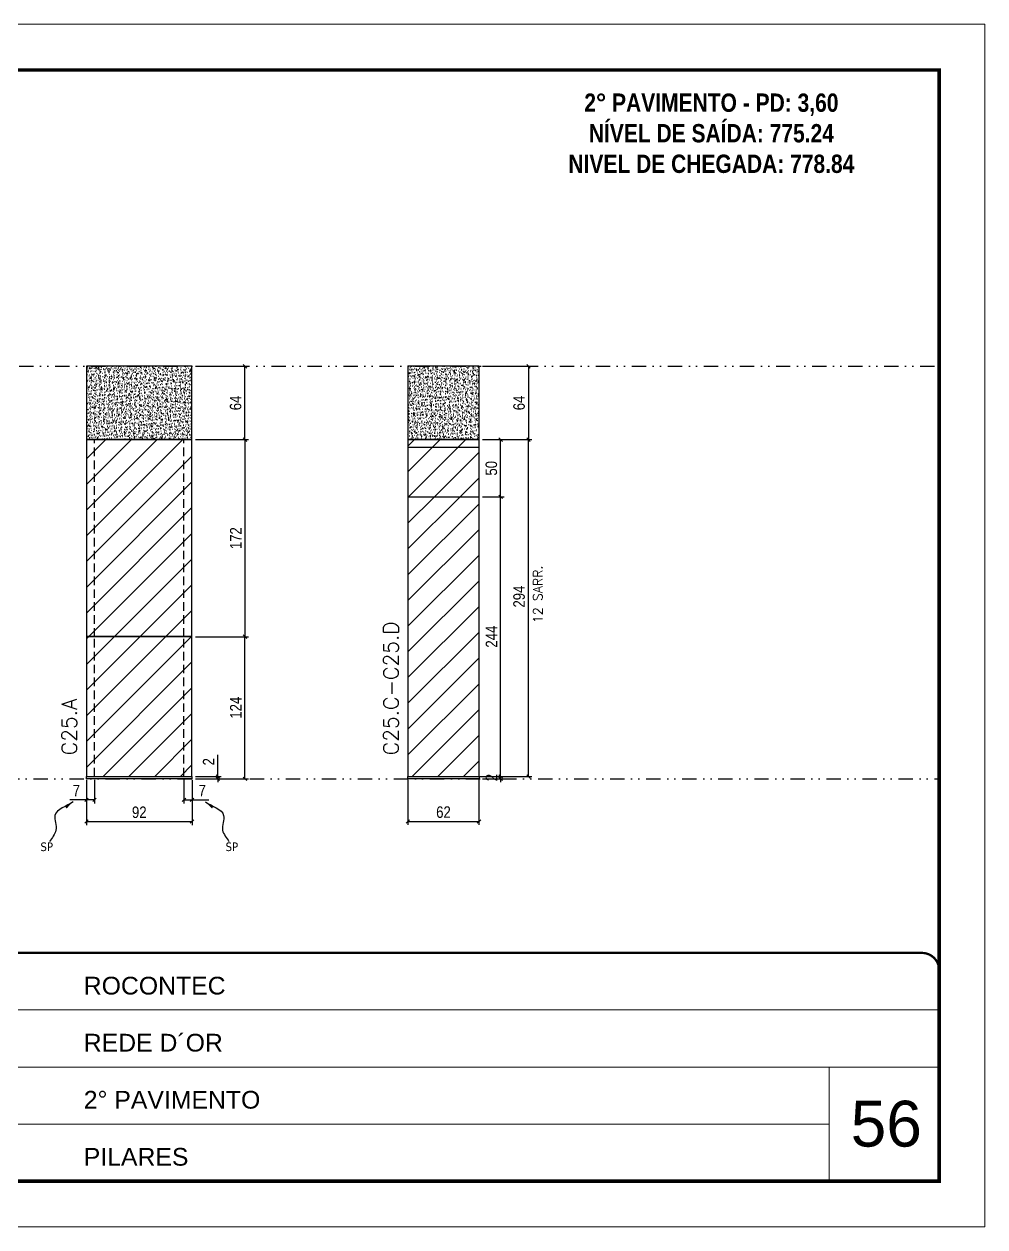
# Model space of a CAD drawing. Extents: x 2949 to 9203, y -16089 to 12527.
# Drawn here: x 8364 to 9203, y -3455 to -2405 of the extents above; entities that cross this region are included whole.
import ezdxf

# ---------------------------------------------------------------- set-up
doc = ezdxf.new("R2010")
doc.units = 0
for name, pattern in [('CONTINUO', [0]), ('DASHED', [0.75, 0.5, -0.25]), ('DIVIDE2', [0.625, 0.25, -0.125, 0, -0.125, 0, -0.125]), ('HIDDEN', [0.375, 0.25, -0.125])]:
    doc.linetypes.add(name, pattern=pattern)
for name, color, linetype, lineweight in [('CARIMBO', 255, 'Continuous', 9), ('Folhas', 255, 'Continuous', 9), ('Hachura', 251, 'Continuous', 9), ('SARRAFO DE PRESSAO', 251, 'DASHED', 9), ('Texto Seção', 7, 'Continuous', 15)]:
    doc.layers.add(name, color=color, linetype=linetype, lineweight=lineweight)
for name, color, linetype in [('COTA', 241, 'Continuous'), ('NOMENCLATURA', 7, 'Continuous'), ('Nível', 160, 'Continuous'), ('Painéis', 200, 'Continuous'), ('SARR_2.2x7', 40, 'Continuous'), ('Sarrafo de Pressão', 42, 'HIDDEN'), ('texto', 7, 'Continuous')]:
    doc.layers.add(name, color=color, linetype=linetype)
doc.styles.add('ARIAL', font='arial.ttf')
doc.styles.add('COTA TECNICA', font='techl___.ttf', dxfattribs={"height": 10})
doc.styles.add('COTA TECNICA-50', font='techl___.ttf', dxfattribs={"height": 10})
doc.styles.add('REGUA-120', font='ROMANS.shx', dxfattribs={"height": 15})
doc.styles.add('ROMANC', font='techb___.ttf', dxfattribs={"height": 2.5})
doc.styles.add('ROMANS', font='romans.shx')
doc.styles.get("Standard").update_dxf_attribs({"font": 'arial.ttf'})
doc.dimstyles.new('COTA PAINEL-50', dxfattribs={"dimtxt": 10, "dimasz": 3, "dimexe": 3, "dimexo": 3, "dimgap": 3, "dimtad": 1, "dimdec": 1, "dimzin": 12, "dimdsep": 46, "dimtxsty": 'COTA TECNICA-50', "dimblk1": 'OBLIQUE', "dimblk2": 'OBLIQUE', "dimsah": 1, "dimcen": 0.9, "dimclrd": 4, "dimclre": 4, "dimclrt": 240, "dimadec": 1, "dimazin": 3, "dimtfac": 1, "dimtdec": 1, "dimtmove": 0, "dimatfit": 3, "dimfxl": 1, "dimtolj": 1, "dimtzin": 12, "dimarcsym": 0})
doc.dimstyles.new('PAINEL', dxfattribs={"dimtxt": 10, "dimasz": 3, "dimexe": 3, "dimexo": 3, "dimgap": 3, "dimtad": 1, "dimdec": 1, "dimzin": 12, "dimdsep": 46, "dimtxsty": 'COTA TECNICA', "dimblk1": 'OBLIQUE', "dimblk2": 'OBLIQUE', "dimsah": 1, "dimcen": 0.9, "dimclrd": 4, "dimclre": 4, "dimclrt": 240, "dimadec": 1, "dimazin": 3, "dimtfac": 1, "dimtdec": 1, "dimtmove": 0, "dimatfit": 3, "dimfxl": 1, "dimtolj": 1, "dimtzin": 12, "dimarcsym": 0})
doc.dimstyles.get("Standard").update_dxf_attribs({"dimtxt": 0.18, "dimasz": 0.18, "dimexe": 0.18, "dimexo": 0.0625, "dimgap": 0.09, "dimtad": 0, "dimtih": 1, "dimtoh": 1, "dimdec": 4, "dimzin": 0, "dimdsep": 46, "dimtxsty": 'Standard', "dimcen": 0.09, "dimadec": 0, "dimazin": 0, "dimtfac": 1, "dimtdec": 4, "dimtofl": 0, "dimtmove": 0, "dimatfit": 3, "dimfxl": 1, "dimtolj": 1, "dimtzin": 0, "dimarcsym": 0})

# ---------------------------------------------------------------- blocks, each defined once
blk = doc.blocks.new('9999999999')
at = {"color": 30, "linetype": 'CONTINUO'}
for p, q in [((98564.6, 34379.6), (99584, 34379.6)), ((98564.6, 34329.8), (99488, 34329.8)), ((99584, 34329.8), (99488, 34329.8)), ((99488, 34329.8), (99488, 34230.2)), ((98564.6, 34280), (99488, 34280))]:
    blk.add_line(p, q, dxfattribs=at)
at = {"color": 30, "linetype": 'CONTINUO', "const_width": 2}
blk.add_lwpolyline([(99584, 34230.2), (99584, 34414.4, 0.414214), (99569, 34429.4), (98229, 34429.4, 0.414214), (98214, 34414.4), (98214, 34245.2, 0.414214), (98229, 34230.2), (99584, 34230.2)], format="xyb", dxfattribs=at)
at = {"layer": 'Folhas'}
blk.add_lwpolyline([(98139, 34190.2), (99624, 34190.2), (99624, 35240.2), (98139, 35240.2)], close=True, dxfattribs=at)
at = {"layer": 'Folhas', "color": 30, "const_width": 3}
blk.add_lwpolyline([(98214, 34230.2), (99584, 34230.2), (99584, 35200.2), (98214, 35200.2)], close=True, dxfattribs=at)
at = {"color": 7, "linetype": 'Continuous', "ltscale": 5, "style": 'ARIAL'}
for s, height, p in [('ROCONTEC', 15.48, (98837.7, 34393.1)), ('REDE D´OR', 15.48, (98837.7, 34343.3)), ('2° PAVIMENTO', 15.483, (98837.7, 34293.5)), ('PILARES', 15.48, (98837.7, 34243.7))]:
    blk.add_text(s, height=height, dxfattribs=at).set_placement(p)
blk = doc.blocks.new('_Oblique')
at = {"color": 0, "linetype": 'ByBlock', "lineweight": -2}
blk.add_line((-0.5, -0.5), (0.5, 0.5), dxfattribs=at)
blk = doc.blocks.new('*D1933')
at = {"layer": 'COTA', "color": 4, "lineweight": -2, "transparency": 16777216}
for p, q in [((8699.1, -3064.5), (8699.1, -3103.8)), ((8761.1, -3064.5), (8761.1, -3103.8)), ((8699.1, -3100.8), (8761.1, -3100.8))]:
    blk.add_line(p, q, dxfattribs=at)
at = {"layer": 'Defpoints', "color": 0, "transparency": 16777216}
for p in [(8699.1, -3061.5), (8761.1, -3061.5), (8761.1, -3100.8)]:
    blk.add_point(p, dxfattribs=at)
at = {"layer": 'COTA', "color": 4, "lineweight": -2, "transparency": 16777216, "xscale": 3, "yscale": 3, "zscale": 3, "rotation": 180}
blk.add_blockref('_Oblique', (8699.1, -3100.8), dxfattribs=at)
at = {"layer": 'COTA', "color": 4, "lineweight": -2, "transparency": 16777216, "xscale": 3, "yscale": 3, "zscale": 3}
blk.add_blockref('_Oblique', (8761.1, -3100.8), dxfattribs=at)
at = {"layer": 'COTA', "color": 240, "transparency": 16777216, "insert": (8730.1, -3092.7), "char_height": 10, "attachment_point": 5, "style": 'COTA TECNICA'}
blk.add_mtext('\\A1;62', dxfattribs=at)
blk = doc.blocks.new('*D1934')
at = {"layer": 'COTA', "color": 4, "lineweight": -2, "transparency": 16777216}
for p, q in [((8764.1, -3061.5), (8783, -3061.5)), ((8764.1, -3063.5), (8783, -3063.5)), ((8780, -3061.5), (8780, -3058.5)), ((8780, -3063.5), (8780, -3061.5)), ((8780, -3063.5), (8780, -3066.5))]:
    blk.add_line(p, q, dxfattribs=at)
at = {"layer": 'Defpoints', "color": 0, "transparency": 16777216}
for p in [(8761.1, -3061.5), (8761.1, -3063.5), (8780, -3061.5)]:
    blk.add_point(p, dxfattribs=at)
at = {"layer": 'COTA', "color": 4, "lineweight": -2, "transparency": 16777216, "xscale": 3, "yscale": 3, "zscale": 3}
for p, rotation in [((8780, -3061.5), 270), ((8780, -3063.5), 90)]:
    blk.add_blockref('_Oblique', p, dxfattribs=dict(at, rotation=rotation))
at = {"layer": 'COTA', "color": 240, "transparency": 16777216, "insert": (8772, -3062.5), "char_height": 10, "attachment_point": 5, "rotation": 90, "style": 'COTA TECNICA-50'}
blk.add_mtext('\\A1;2', dxfattribs=at)
blk = doc.blocks.new('*D1944')
at = {"layer": 'COTA', "color": 4, "linetype": 'ByBlock', "lineweight": -2, "transparency": 16777216}
for p, q in [((8764.1, -2703.5), (8807.2, -2703.5)), ((8804.2, -2703.5), (8804.2, -2767.5)), ((8764.1, -2767.5), (8807.2, -2767.5))]:
    blk.add_line(p, q, dxfattribs=at)
at = {"layer": 'Defpoints', "color": 0, "linetype": 'ByBlock', "transparency": 16777216}
for p in [(8761.1, -2703.5), (8761.1, -2767.5), (8804.2, -2767.5)]:
    blk.add_point(p, dxfattribs=at)
at = {"layer": 'COTA', "color": 4, "linetype": 'ByBlock', "lineweight": -2, "transparency": 16777216, "xscale": 3, "yscale": 3, "zscale": 3}
for p, rotation in [((8804.2, -2703.5), 90), ((8804.2, -2767.5), 270)]:
    blk.add_blockref('_Oblique', p, dxfattribs=dict(at, rotation=rotation))
at = {"layer": 'COTA', "color": 240, "linetype": 'ByBlock', "transparency": 16777216, "insert": (8796.1, -2735.5), "char_height": 10, "attachment_point": 5, "rotation": 90, "style": 'COTA TECNICA'}
blk.add_mtext('\\A1;64', dxfattribs=at)
blk = doc.blocks.new('*D1945')
at = {"layer": 'COTA', "color": 4, "linetype": 'ByBlock', "lineweight": -2, "transparency": 16777216}
for p, q in [((8764.1, -2767.5), (8807.2, -2767.5)), ((8804.2, -3061.5), (8804.2, -2767.5)), ((8764.1, -3061.5), (8807.2, -3061.5))]:
    blk.add_line(p, q, dxfattribs=at)
at = {"layer": 'Defpoints', "color": 0, "linetype": 'ByBlock', "transparency": 16777216}
for p in [(8761.1, -2767.5), (8804.2, -2767.5), (8761.1, -3061.5)]:
    blk.add_point(p, dxfattribs=at)
at = {"layer": 'COTA', "color": 4, "linetype": 'ByBlock', "lineweight": -2, "transparency": 16777216, "xscale": 3, "yscale": 3, "zscale": 3}
for p, rotation in [((8804.2, -2767.5), 90), ((8804.2, -3061.5), 270)]:
    blk.add_blockref('_Oblique', p, dxfattribs=dict(at, rotation=rotation))
at = {"layer": 'COTA', "color": 240, "linetype": 'ByBlock', "transparency": 16777216, "insert": (8796.1, -2904.5), "char_height": 10, "attachment_point": 5, "rotation": 90, "style": 'COTA TECNICA'}
blk.add_mtext('\\A1;294', dxfattribs=at)
blk = doc.blocks.new('*D1935')
at = {"layer": 'COTA', "color": 4, "lineweight": -2, "transparency": 16777216}
for p, q in [((8418.7, -3064.5), (8418.7, -3103.9)), ((8510.7, -3064.5), (8510.7, -3103.9)), ((8418.7, -3100.9), (8510.7, -3100.9))]:
    blk.add_line(p, q, dxfattribs=at)
at = {"layer": 'Defpoints', "color": 0, "transparency": 16777216}
for p in [(8418.7, -3061.5), (8510.7, -3061.5), (8510.7, -3100.9)]:
    blk.add_point(p, dxfattribs=at)
at = {"layer": 'COTA', "color": 4, "lineweight": -2, "transparency": 16777216, "xscale": 3, "yscale": 3, "zscale": 3, "rotation": 180}
blk.add_blockref('_Oblique', (8418.7, -3100.9), dxfattribs=at)
at = {"layer": 'COTA', "color": 4, "lineweight": -2, "transparency": 16777216, "xscale": 3, "yscale": 3, "zscale": 3}
blk.add_blockref('_Oblique', (8510.7, -3100.9), dxfattribs=at)
at = {"layer": 'COTA', "color": 240, "transparency": 16777216, "insert": (8464.7, -3092.8), "char_height": 10, "attachment_point": 5, "style": 'COTA TECNICA'}
blk.add_mtext('\\A1;92', dxfattribs=at)
blk = doc.blocks.new('*D1936')
at = {"layer": 'COTA', "color": 4, "lineweight": -2, "transparency": 16777216}
for p, q in [((8513.7, -2703.5), (8559.9, -2703.5)), ((8556.9, -2767.5), (8556.9, -2703.5)), ((8513.7, -2767.5), (8559.9, -2767.5))]:
    blk.add_line(p, q, dxfattribs=at)
at = {"layer": 'Defpoints', "color": 0, "transparency": 16777216}
for p in [(8510.7, -2703.5), (8556.9, -2703.5), (8510.7, -2767.5)]:
    blk.add_point(p, dxfattribs=at)
at = {"layer": 'COTA', "color": 4, "lineweight": -2, "transparency": 16777216, "xscale": 3, "yscale": 3, "zscale": 3}
for p, rotation in [((8556.9, -2703.5), 90), ((8556.9, -2767.5), 270)]:
    blk.add_blockref('_Oblique', p, dxfattribs=dict(at, rotation=rotation))
at = {"layer": 'COTA', "color": 240, "transparency": 16777216, "insert": (8548.8, -2735.5), "char_height": 10, "attachment_point": 5, "rotation": 90, "style": 'COTA TECNICA'}
blk.add_mtext('\\A1;64', dxfattribs=at)
blk = doc.blocks.new('*D1937')
at = {"layer": 'COTA', "color": 4, "lineweight": -2, "transparency": 16777216}
for p, q in [((8425.7, -3064.5), (8425.7, -3085)), ((8418.7, -3066.5), (8418.7, -3085)), ((8418.7, -3082), (8404, -3082)), ((8425.7, -3082), (8418.7, -3082))]:
    blk.add_line(p, q, dxfattribs=at)
at = {"layer": 'Defpoints', "color": 0, "transparency": 16777216}
for p in [(8418.7, -3063.5), (8425.7, -3061.5), (8418.7, -3082)]:
    blk.add_point(p, dxfattribs=at)
at = {"layer": 'COTA', "color": 4, "lineweight": -2, "transparency": 16777216, "xscale": 3, "yscale": 3, "zscale": 3, "rotation": 180}
blk.add_blockref('_Oblique', (8418.7, -3082), dxfattribs=at)
at = {"layer": 'COTA', "color": 4, "lineweight": -2, "transparency": 16777216, "xscale": 3, "yscale": 3, "zscale": 3}
blk.add_blockref('_Oblique', (8425.7, -3082), dxfattribs=at)
at = {"layer": 'COTA', "color": 240, "transparency": 16777216, "insert": (8409.8, -3073.9), "char_height": 10, "attachment_point": 5, "style": 'COTA TECNICA-50'}
blk.add_mtext('\\A1;7', dxfattribs=at)
blk = doc.blocks.new('*D1938')
at = {"layer": 'COTA', "color": 4, "lineweight": -2, "transparency": 16777216}
for p, q in [((8503.7, -3064.5), (8503.7, -3085)), ((8510.7, -3066.5), (8510.7, -3085)), ((8503.7, -3082), (8510.7, -3082)), ((8510.7, -3082), (8525.4, -3082))]:
    blk.add_line(p, q, dxfattribs=at)
at = {"layer": 'Defpoints', "color": 0, "transparency": 16777216}
for p in [(8503.7, -3061.5), (8510.7, -3063.5), (8510.7, -3082)]:
    blk.add_point(p, dxfattribs=at)
at = {"layer": 'COTA', "color": 4, "lineweight": -2, "transparency": 16777216, "xscale": 3, "yscale": 3, "zscale": 3, "rotation": 180}
blk.add_blockref('_Oblique', (8503.7, -3082), dxfattribs=at)
at = {"layer": 'COTA', "color": 4, "lineweight": -2, "transparency": 16777216, "xscale": 3, "yscale": 3, "zscale": 3}
blk.add_blockref('_Oblique', (8510.7, -3082), dxfattribs=at)
at = {"layer": 'COTA', "color": 240, "transparency": 16777216, "insert": (8519.6, -3073.9), "char_height": 10, "attachment_point": 5, "style": 'COTA TECNICA-50'}
blk.add_mtext('\\A1;7', dxfattribs=at)
blk = doc.blocks.new('*D1939')
at = {"layer": 'COTA', "color": 4, "lineweight": -2, "transparency": 16777216}
for p, q in [((8513.7, -2939.5), (8559.9, -2939.5)), ((8556.9, -3063.5), (8556.9, -2939.5)), ((8513.7, -3063.5), (8559.9, -3063.5))]:
    blk.add_line(p, q, dxfattribs=at)
at = {"layer": 'Defpoints', "color": 0, "transparency": 16777216}
for p in [(8510.7, -2939.5), (8556.9, -2939.5), (8510.7, -3063.5)]:
    blk.add_point(p, dxfattribs=at)
at = {"layer": 'COTA', "color": 4, "lineweight": -2, "transparency": 16777216, "xscale": 3, "yscale": 3, "zscale": 3}
for p, rotation in [((8556.9, -2939.5), 90), ((8556.9, -3063.5), 270)]:
    blk.add_blockref('_Oblique', p, dxfattribs=dict(at, rotation=rotation))
at = {"layer": 'COTA', "color": 240, "transparency": 16777216, "insert": (8548.9, -3001.5), "char_height": 10, "attachment_point": 5, "rotation": 90, "style": 'COTA TECNICA-50'}
blk.add_mtext('\\A1;124', dxfattribs=at)
blk = doc.blocks.new('*D1940')
at = {"layer": 'COTA', "color": 4, "lineweight": -2, "transparency": 16777216}
for p, q in [((8533.2, -3061.5), (8533.2, -3042.7)), ((8513.7, -3061.5), (8536.2, -3061.5)), ((8513.7, -3063.5), (8536.2, -3063.5)), ((8533.2, -3063.5), (8533.2, -3061.5)), ((8533.2, -3063.5), (8533.2, -3066.5))]:
    blk.add_line(p, q, dxfattribs=at)
at = {"layer": 'Defpoints', "color": 0, "transparency": 16777216}
for p in [(8510.7, -3061.5), (8510.7, -3063.5), (8533.2, -3063.5)]:
    blk.add_point(p, dxfattribs=at)
at = {"layer": 'COTA', "color": 4, "lineweight": -2, "transparency": 16777216, "xscale": 3, "yscale": 3, "zscale": 3}
for p, rotation in [((8533.2, -3061.5), 270), ((8533.2, -3063.5), 90)]:
    blk.add_blockref('_Oblique', p, dxfattribs=dict(at, rotation=rotation))
at = {"layer": 'COTA', "color": 240, "transparency": 16777216, "insert": (8525.2, -3048.7), "char_height": 10, "attachment_point": 5, "rotation": 90, "style": 'COTA TECNICA-50'}
blk.add_mtext('\\A1;2', dxfattribs=at)
blk = doc.blocks.new('*D1926')
at = {"layer": 'COTA', "color": 4, "linetype": 'ByBlock', "lineweight": -2, "transparency": 16777216}
for p, q in [((8513.7, -2767.5), (8559.9, -2767.5)), ((8556.9, -2767.5), (8556.9, -2939.5)), ((8513.7, -2939.5), (8559.9, -2939.5))]:
    blk.add_line(p, q, dxfattribs=at)
at = {"layer": 'Defpoints', "color": 0, "linetype": 'ByBlock', "transparency": 16777216}
for p in [(8510.7, -2767.5), (8510.7, -2939.5), (8556.9, -2939.5)]:
    blk.add_point(p, dxfattribs=at)
at = {"layer": 'COTA', "color": 4, "linetype": 'ByBlock', "lineweight": -2, "transparency": 16777216, "xscale": 3, "yscale": 3, "zscale": 3}
for p, rotation in [((8556.9, -2767.5), 90), ((8556.9, -2939.5), 270)]:
    blk.add_blockref('_Oblique', p, dxfattribs=dict(at, rotation=rotation))
at = {"layer": 'COTA', "color": 240, "linetype": 'ByBlock', "transparency": 16777216, "insert": (8548.9, -2853.5), "char_height": 10, "attachment_point": 5, "rotation": 90, "style": 'COTA TECNICA'}
blk.add_mtext('\\A1;172', dxfattribs=at)
blk = doc.blocks.new('*D1941')
at = {"layer": 'COTA', "color": 4, "linetype": 'ByBlock', "lineweight": -2, "transparency": 16777216}
for p, q in [((8764.1, -2817.5), (8783, -2817.5)), ((8780, -3061.5), (8780, -2817.5)), ((8702.1, -3061.5), (8783, -3061.5))]:
    blk.add_line(p, q, dxfattribs=at)
at = {"layer": 'Defpoints', "color": 0, "linetype": 'ByBlock', "transparency": 16777216}
for p in [(8761.1, -2817.5), (8780, -2817.5), (8699.1, -3061.5)]:
    blk.add_point(p, dxfattribs=at)
at = {"layer": 'COTA', "color": 4, "linetype": 'ByBlock', "lineweight": -2, "transparency": 16777216, "xscale": 3, "yscale": 3, "zscale": 3}
for p, rotation in [((8780, -2817.5), 90), ((8780, -3061.5), 270)]:
    blk.add_blockref('_Oblique', p, dxfattribs=dict(at, rotation=rotation))
at = {"layer": 'COTA', "color": 240, "linetype": 'ByBlock', "transparency": 16777216, "insert": (8772, -2939.5), "char_height": 10, "attachment_point": 5, "rotation": 90, "style": 'COTA TECNICA'}
blk.add_mtext('\\A1;244', dxfattribs=at)
blk = doc.blocks.new('*D1942')
at = {"layer": 'COTA', "color": 4, "linetype": 'ByBlock', "lineweight": -2, "transparency": 16777216}
for p, q in [((8764.1, -2767.5), (8783, -2767.5)), ((8780, -2817.5), (8780, -2767.5)), ((8764.1, -2817.5), (8783, -2817.5))]:
    blk.add_line(p, q, dxfattribs=at)
at = {"layer": 'Defpoints', "color": 0, "linetype": 'ByBlock', "transparency": 16777216}
for p in [(8761.1, -2767.5), (8780, -2767.5), (8761.1, -2817.5)]:
    blk.add_point(p, dxfattribs=at)
at = {"layer": 'COTA', "color": 4, "linetype": 'ByBlock', "lineweight": -2, "transparency": 16777216, "xscale": 3, "yscale": 3, "zscale": 3}
for p, rotation in [((8780, -2767.5), 90), ((8780, -2817.5), 270)]:
    blk.add_blockref('_Oblique', p, dxfattribs=dict(at, rotation=rotation))
at = {"layer": 'COTA', "color": 240, "linetype": 'ByBlock', "transparency": 16777216, "insert": (8771.9, -2792.5), "char_height": 10, "attachment_point": 5, "rotation": 90, "style": 'COTA TECNICA'}
blk.add_mtext('\\A1;50', dxfattribs=at)

msp = doc.modelspace()

# ---------------------------------------------------------------- hatches: boundary and pattern name
at = {"layer": 'COTA', "linetype": 'ByBlock'}
h = msp.add_hatch(dxfattribs=at)
h.set_pattern_fill('AR-CONC', color=256, scale=0.03)
h.set_pattern_definition([(50, (-122993.0864, -31860.8714), (5.46554007, -0.47817257), [0.5715, -6.2865]), (355, (-122993.0864, -31860.8714), (-1.05730264, 5.73170536), [0.4572, -5.02921753]), (100.4514447, (-122992.631, -31860.911), (4.40823741, 5.25353256), [0.48570026, -5.34270734]), (46.1842, (-122993.0864, -31859.3474), (8.13237123, -1.26126984), [0.85725, -9.42975]), (96.6355576, (-122992.409, -31859.4525), (7.122124, 7.42278374), [0.7285507, -8.01406824]), (351.184151, (-122993.086, -31859.347), (7.122124, 7.42278374), [0.685799, -7.54379196]), (21, (-122992.3244, -31859.7284), (4.54843174, -3.06795595), [0.5715, -6.2865]), (326, (-122992.3244, -31859.7284), (1.85406085, 5.52563898), [0.4572, -5.0292]), (71.451445, (-122991.9454, -31859.984), (6.40249258, 2.45768307), [0.48570026, -5.34269813]), (37.5, (-122993.0864, -31860.8714), (0.092658098, 2.536651166), [0, -4.96824, 0, -5.1054, 0, -5.04825]), (7.5, (-122993.0864, -31860.8714), (2.004589875, 3.005417245), [0, -2.91084, 0, -4.85394, 0, -1.92405]), (327.5, (-122994.7857, -31860.8714), (4.067717855, -0.17186232), [0, -1.905, 0, -5.9436, 0, -7.8867]), (317.5, (-122995.5477, -31860.8714), (4.44387544, 0.76279473), [0, -2.4765, 0, -3.94716, 0, -5.6007])])
h.paths.add_polyline_path([(8418.69, -2767.46), (8510.69, -2767.46), (8510.69, -2703.46), (8418.69, -2703.46)])
h = msp.add_hatch(dxfattribs=at)
h.set_pattern_fill('AR-CONC', color=256, scale=0.03)
h.set_pattern_definition([(50, (-122950.445, -36493.372), (5.46554007, -0.47817257), [0.5715, -6.2865]), (355, (-122950.445, -36493.372), (-1.05730264, 5.73170536), [0.4572, -5.02921753]), (100.4514447, (-122949.9894, -36493.4117), (4.40823741, 5.25353256), [0.48570026, -5.34270734]), (46.1842, (-122950.445, -36491.848), (8.13237123, -1.26126984), [0.85725, -9.42975]), (96.6355576, (-122949.767, -36491.953), (7.122124, 7.42278374), [0.7285507, -8.01406824]), (351.184151, (-122950.445, -36491.848), (7.122124, 7.42278374), [0.685799, -7.54379196]), (21, (-122949.683, -36492.229), (4.54843174, -3.06795595), [0.5715, -6.2865]), (326, (-122949.683, -36492.229), (1.85406085, 5.52563898), [0.4572, -5.0292]), (71.451445, (-122949.304, -36492.4845), (6.40249258, 2.45768307), [0.48570026, -5.34269813]), (37.5, (-122950.4449, -36493.3718), (0.092658098, 2.536651166), [0, -4.96824, 0, -5.1054, 0, -5.04825]), (7.5, (-122950.4449, -36493.3718), (2.004589875, 3.005417245), [0, -2.91084, 0, -4.85394, 0, -1.92405]), (327.5, (-122952.1441, -36493.3718), (4.067717855, -0.17186232), [0, -1.905, 0, -5.9436, 0, -7.8867]), (317.5, (-122952.906, -36493.3718), (4.44387544, 0.76279473), [0, -2.4765, 0, -3.94716, 0, -5.6007])])
h.paths.add_polyline_path([(8761.13, -2703.46), (8699.13, -2703.46), (8699.13, -2767.46), (8761.13, -2767.46)])
at = {"layer": 'Hachura', "linetype": 'ByBlock'}
h = msp.add_hatch(dxfattribs=at)
h.set_pattern_fill('ANSI31', color=256, scale=5)
h.paths.add_polyline_path([(8510.69, -2767.46), (8418.69, -2767.46), (8418.69, -2939.46), (8510.69, -2939.46)])
h = msp.add_hatch(dxfattribs=at)
h.set_pattern_fill('ANSI31', color=256, scale=5)
h.paths.add_polyline_path([(8761.13, -2776.46), (8761.13, -2767.46), (8699.13, -2767.46), (8699.13, -2776.46), (8699.13, -2817.46), (8761.13, -2817.46)])
h = msp.add_hatch(dxfattribs=at)
h.set_pattern_fill('ANSI31', color=256, scale=5)
h.paths.add_polyline_path([(8761.13, -2817.46), (8699.13, -2817.46), (8699.13, -3061.46), (8761.13, -3061.46)])
h = msp.add_hatch(dxfattribs=at)
h.set_pattern_fill('ANSI31', color=256, scale=5)
h.paths.add_polyline_path([(8510.69, -2939.46), (8418.69, -2939.46), (8418.69, -3061.46), (8510.69, -3061.46)])

# ---------------------------------------------------------------- linework, layer by layer
at = {"layer": 'COTA', "linetype": 'ByBlock'}
for points in [[(8418.69, -2767.46), (8510.69, -2767.46), (8510.69, -2703.46), (8418.69, -2703.46)], [(8699.13, -2767.46), (8761.13, -2767.46), (8761.13, -2703.46), (8699.13, -2703.46)]]:
    msp.add_lwpolyline(points, close=True, dxfattribs=at)
at = {"layer": 'Nível', "color": 4, "linetype": 'DIVIDE2', "ltscale": 50}
for p, q in [((8108.19, -2703.46), (9162.53, -2703.46)), ((8152.19, -3063.46), (9162.53, -3063.46))]:
    msp.add_line(p, q, dxfattribs=at)
at = {"layer": 'Painéis'}
for p, q in [((8761.13, -2767.46), (8699.13, -2767.46)), ((8699.13, -2767.46), (8699.13, -2776.46)), ((8761.13, -2776.46), (8761.13, -2767.46)), ((8699.13, -2817.46), (8761.13, -2817.46))]:
    msp.add_line(p, q, dxfattribs=at)
for points in [[(8418.69, -2939.46), (8510.69, -2939.46), (8510.69, -2767.46), (8418.69, -2767.46)], [(8418.69, -3061.46), (8510.69, -3061.46), (8510.69, -2939.46), (8418.69, -2939.46)], [(8418.69, -3061.46), (8510.69, -3061.46), (8510.69, -3063.46), (8418.69, -3063.46)], [(8699.13, -3061.46), (8761.13, -3061.46), (8761.13, -3063.46), (8699.13, -3063.46)]]:
    msp.add_lwpolyline(points, close=True, dxfattribs=at)
msp.add_lwpolyline([(8699.13, -2776.46), (8699.13, -3061.46), (8761.13, -3061.46), (8761.13, -2776.46)], dxfattribs=at)
at = {"layer": 'SARR_2.2x7'}
msp.add_line((8761.13, -2774.46), (8699.13, -2774.46), dxfattribs=at)
at = {"layer": 'Sarrafo de Pressão', "ltscale": 30}
for p, q in [((8425.69, -2939.46), (8425.69, -2767.46)), ((8503.69, -2939.46), (8503.69, -2767.46)), ((8425.69, -3061.46), (8425.69, -2939.46)), ((8503.69, -3061.46), (8503.69, -2939.46))]:
    msp.add_line(p, q, dxfattribs=at)

# ---------------------------------------------------------------- block references
at = {"layer": 'SARRAFO DE PRESSAO', "color": 6, "linetype": 'ByBlock'}
msp.add_blockref('9999999999', (-90421.44, -37644.95), dxfattribs=at)

# ---------------------------------------------------------------- texts
at = {"layer": 'CARIMBO', "style": 'ARIAL'}
msp.add_text('56', height=40, dxfattribs=at).set_placement((9085.39, -3384.6))
at = {"layer": 'NOMENCLATURA', "color": 2, "insert": (8963.86, -2438.68), "char_height": 16, "attachment_point": 2, "style": 'ROMANC'}
msp.add_mtext_dynamic_manual_height_columns('\\P2° PAVIMENTO - PD: 3,60\\PNÍVEL DE SAÍDA: 775.24\\PNIVEL DE CHEGADA: 778.84', width=300.2766, gutter_width=1, heights=[0], dxfattribs=at)
at = {"layer": 'texto', "color": 0, "char_height": 7.5, "attachment_point": 5}
for insert in [(8383.92, -3122.95), (8545.47, -3122.95)]:
    msp.add_mtext('{\\fTahoma|b0|i0|c0|p34;\\C4;SP}', dxfattribs=dict(at, insert=insert))
at = {"layer": 'Texto Seção', "linetype": 'Continuous', "style": 'ROMANS'}
msp.add_text('12 SARR.', height=8, rotation=90, dxfattribs=at).set_placement((8816.4, -2927.59))
at = {"layer": 'Texto Seção', "char_height": 13, "width": 285.3299, "attachment_point": 7, "rotation": 90, "style": 'REGUA-120'}
for s, insert in [('C25.C-C25.D', (8690.8, -3042.99)), ('C25.A', (8410.15, -3042.99))]:
    msp.add_mtext(s, dxfattribs=dict(at, insert=insert))

# ---------------------------------------------------------------- dimensions: what is measured, and where the dimension line sits
at = {"layer": 'COTA'}
dim = msp.add_linear_dim(base=(8556.93, -2703.46), p1=(8510.69, -2767.46), p2=(8510.69, -2703.46), angle=90, dimstyle='PAINEL', override={"dimarcsym": 2}, dxfattribs=at)
dim.commit()
dim.dimension.update_dxf_attribs({"geometry": '*D1936', "text_midpoint": (8556.93, -2735.46), "dimtype": 160})
at = {"layer": 'COTA', "linetype": 'ByBlock'}
for base, p1, p2, picture, middle in [((8804.22, -2767.46), (8761.13, -2703.46), (8761.13, -2767.46), '*D1944', (8796.12, -2735.46)), ((8556.93, -2939.46), (8510.69, -2767.46), (8510.69, -2939.46), '*D1926', (8548.86, -2853.46)), ((8780.04, -2817.46), (8699.13, -3061.46), (8761.13, -2817.46), '*D1941', (8771.97, -2939.46))]:
    dim = msp.add_linear_dim(base=base, p1=p1, p2=p2, angle=90, dimstyle='PAINEL', dxfattribs=at)
    dim.commit()
    dim.dimension.update_dxf_attribs({"geometry": picture, "text_midpoint": middle})
dim = msp.add_linear_dim(base=(8804.22, -2767.46), p1=(8761.13, -3061.46), p2=(8761.13, -2767.46), angle=90, dimstyle='PAINEL', dxfattribs=at)
dim.commit()
dim.dimension.update_dxf_attribs({"geometry": '*D1945', "text_midpoint": (8804.22, -2904.46), "dimtype": 160})
dim = msp.add_linear_dim(base=(8780.04, -2767.46), p1=(8761.13, -2817.46), p2=(8761.13, -2767.46), angle=90, dimstyle='PAINEL', override={"dimtmove": 1}, dxfattribs=at)
dim.commit()
dim.dimension.update_dxf_attribs({"geometry": '*D1942', "text_midpoint": (8771.93, -2792.46)})
at = {"layer": 'COTA'}
for base, p1, p2, angle, picture, middle in [((8556.93, -2939.46), (8510.69, -3063.46), (8510.69, -2939.46), 90, '*D1939', (8548.86, -3001.46)), ((8418.69, -3081.97), (8425.69, -3061.46), (8418.69, -3063.46), 180, '*D1937', (8409.83, -3073.9))]:
    dim = msp.add_linear_dim(base=base, p1=p1, p2=p2, angle=angle, dimstyle='COTA PAINEL-50', dxfattribs=at)
    dim.commit()
    dim.dimension.update_dxf_attribs({"geometry": picture, "text_midpoint": middle})
for base, p1, p2, picture, middle in [((8533.22, -3063.46), (8510.69, -3061.46), (8510.69, -3063.46), '*D1940', (8533.22, -3048.71)), ((8780.04, -3061.46), (8761.13, -3063.46), (8761.13, -3061.46), '*D1934', (8780.04, -3062.46))]:
    dim = msp.add_linear_dim(base=base, p1=p1, p2=p2, angle=90, dimstyle='COTA PAINEL-50', dxfattribs=at)
    dim.commit()
    dim.dimension.update_dxf_attribs({"geometry": picture, "text_midpoint": middle, "dimtype": 160})
for base, p1, p2, picture, middle in [((8510.69, -3100.91), (8418.69, -3061.46), (8510.69, -3061.46), '*D1935', (8464.69, -3092.82)), ((8761.13, -3100.8), (8699.13, -3061.46), (8761.13, -3061.46), '*D1933', (8730.13, -3092.7))]:
    dim = msp.add_linear_dim(base=base, p1=p1, p2=p2, dimstyle='PAINEL', override={"dimarcsym": 2}, dxfattribs=at)
    dim.commit()
    dim.dimension.update_dxf_attribs({"geometry": picture, "text_midpoint": middle})
dim = msp.add_linear_dim(base=(8510.69, -3081.97), p1=(8503.69, -3061.46), p2=(8510.69, -3063.46), dimstyle='COTA PAINEL-50', dxfattribs=at)
dim.commit()
dim.dimension.update_dxf_attribs({"geometry": '*D1938', "text_midpoint": (8519.56, -3073.9)})

# ---------------------------------------------------------------- leaders
at = {"layer": 'COTA', "path_type": 1}
for points in [[(8406.87, -3083.64), (8391.08, -3095.47), (8392.01, -3108.48), (8386.45, -3118.26)], [(8522.52, -3083.64), (8538.31, -3095.47), (8537.38, -3108.48), (8542.94, -3118.26)]]:
    msp.add_leader(points, dimstyle='Standard', override={"dimasz": 8}, dxfattribs=at)

doc.saveas('drawing.dxf')
